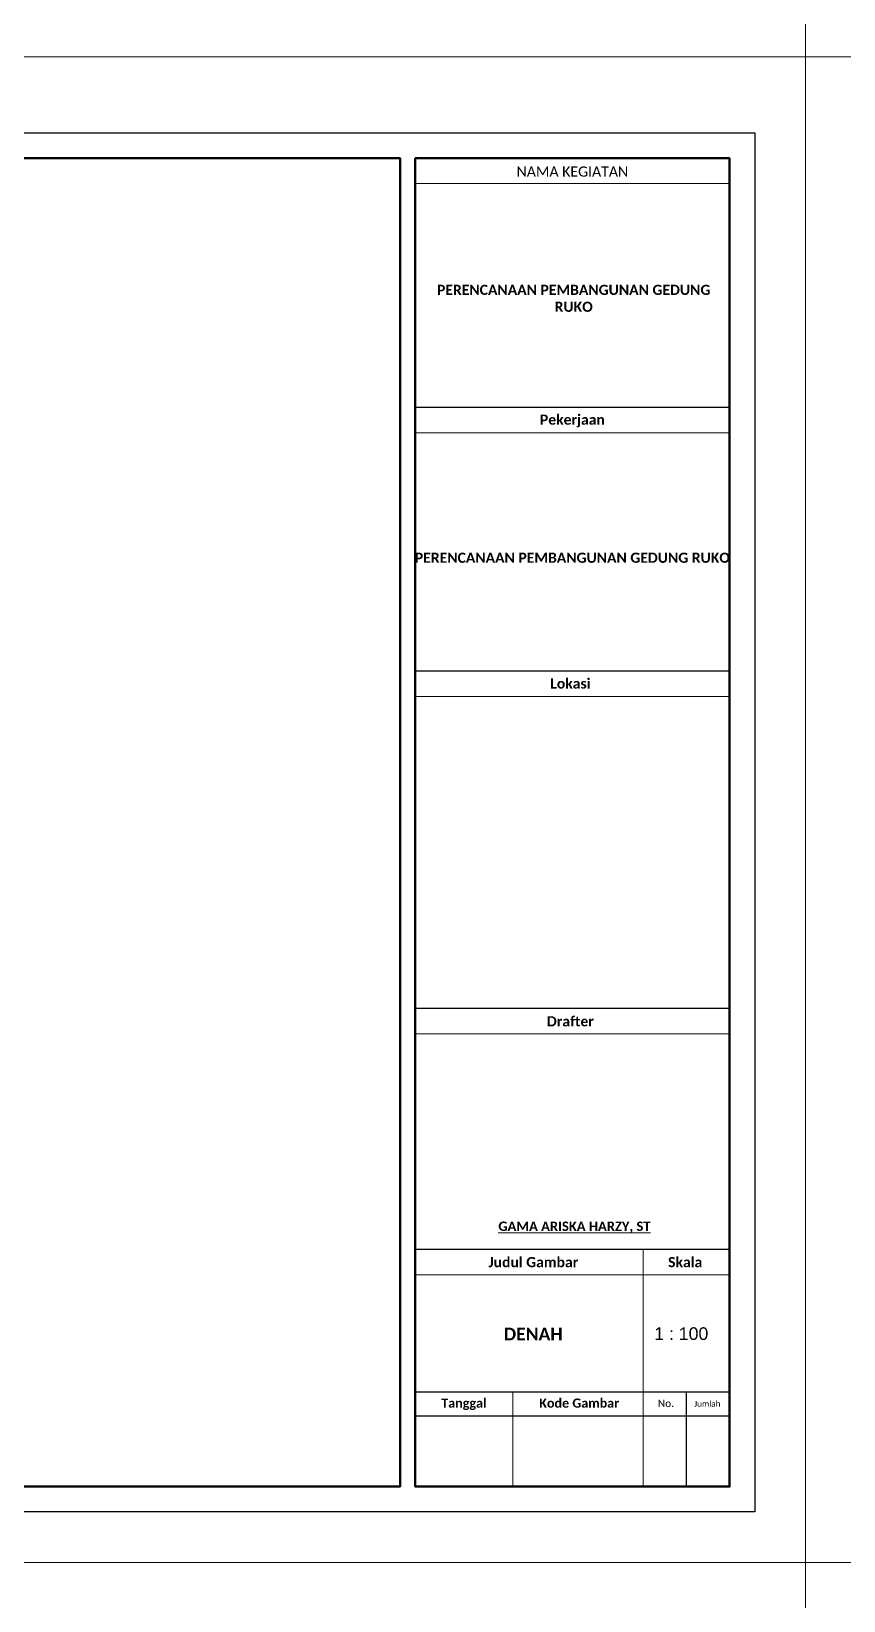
# Model space of a CAD drawing. Header units: centimetres. Extents: x 134057 to 145613, y 5028 to 39996.
# Drawn here: x 137452 to 139513, y 32243 to 36225 of the extents above; entities that cross this region are included whole.
import ezdxf

# ---------------------------------------------------------------- set-up
doc = ezdxf.new("R2010")
doc.units = ezdxf.units.CM
for name, color, linetype, lineweight in [('a. line t', 7, 'Continuous', 50), ('Kertas', 252, 'Continuous', 20), ('Legenda', 252, 'Continuous', 20)]:
    doc.layers.add(name, color=color, linetype=linetype, lineweight=lineweight)
doc.styles.get("Standard").update_dxf_attribs({"font": 'arial.ttf'})

msp = doc.modelspace()

# ---------------------------------------------------------------- linework, layer by layer
at = {"layer": 'Kertas'}
for points in [[(134057.125, 39995.953), (139416.657, 39995.953), (139416.657, 36160.336), (134057.125, 36160.336)], [(134078.342, 36160.336), (139416.657, 36160.336), (139416.657, 32339.904), (134078.342, 32339.904)], [(139416.657, 36160.336), (144754.972, 36160.336), (144754.972, 32339.904), (139416.657, 32339.904)], [(134078.342, 32339.904), (139416.657, 32339.904), (139416.657, 28519.471), (134078.342, 28519.471)], [(139416.657, 32339.904), (144754.972, 32339.904), (144754.972, 28519.471), (139416.657, 28519.471)]]:
    msp.add_lwpolyline(points, close=True, dxfattribs=at)
at = {"layer": 'Legenda', "color": 1, "lineweight": 20}
for p, q in [((139223.706, 35838.751), (138426.174, 35838.751)), ((139223.706, 35206.461), (138426.174, 35206.461)), ((139224.403, 34537.35), (138426.872, 34537.35)), ((139224.403, 33681.199), (138426.872, 33681.199)), ((139004.08, 33134.247), (139004.08, 32532.855)), ((138426.174, 33069.93), (139223.706, 33069.93)), ((138673.465, 32772.241), (138673.465, 32532.855))]:
    msp.add_line(p, q, dxfattribs=at)
at = {"layer": 'Legenda', "color": 1, "lineweight": 30}
for p, q in [((139223.706, 35270.778), (138426.174, 35270.778)), ((139224.403, 34601.667), (138426.872, 34601.667)), ((139224.403, 33745.516), (138426.872, 33745.516)), ((139223.706, 33134.247), (138426.174, 33134.247)), ((139223.706, 32772.241), (138426.174, 32772.241)), ((139113.893, 32772.241), (139113.893, 32532.855)), ((139223.706, 32711.463), (138426.174, 32711.463))]:
    msp.add_line(p, q, dxfattribs=at)
at = {"layer": 'Legenda', "color": 5, "lineweight": 30}
msp.add_lwpolyline([(134271.293, 35967.385), (139288.023, 35967.385), (139288.023, 32468.538), (134271.293, 32468.538)], close=True, dxfattribs=at)
at = {"layer": 'Legenda', "color": 1, "lineweight": 50}
for points in [[(134335.61, 35903.068), (138387.584, 35903.068), (138387.584, 32532.855), (134335.61, 32532.855)], [(138426.174, 35903.068), (139223.706, 35903.068), (139223.706, 32532.855), (138426.174, 32532.855)]]:
    msp.add_lwpolyline(points, close=True, dxfattribs=at)

# ---------------------------------------------------------------- texts
at = {"layer": 'a. line t', "color": 2}
msp.add_text('1 : 100', height=32.1585, dxfattribs=at).set_placement((139032.443, 32904.748))
at = {"layer": 'a. line t', "color": 2, "lineweight": 20, "attachment_point": 5}
for s, insert, char_height, width in [('{\\fCandara|b0|i0|c0|p34;NAMA KEGIATAN}', (138824.94, 35869.118), 25.72682, 797.53136), ('{\\fCandara|b1|i0|c0|p34;PERENCANAAN PEMBANGUNAN GEDUNG RUKO}', (138828.209, 35547.553), 25.72682, 697.36613), ('{\\fCandara|b1|i0|c0|p34;Pekerjaan}', (138824.94, 35236.442), 25.72682, 797.53136), ('{\\fCandara|b1|i0|c0|p34;PERENCANAAN PEMBANGUNAN GEDUNG RUKO }', (138824.94, 34889.346), 25.72682, 797.53136), ('{\\fCandara|b1|i0|c0|p34;Lokasi}', (138819.823, 34570.214), 25.72682, 797.53136), ('{\\fCandara|b1|i0|c0|p34;Drafter}', (138819.823, 33713.114), 25.72682, 797.53136), ('{\\fCandara|b1|i0|c0|p34;\\LGAMA ARISKA HARZY, ST}', (138830.058, 33190.717), 23.8863, 895.99202), ('{\\fCandara|b1|i0|c0|p34;Judul Gambar}', (138725.917, 33102.088), 25.72682, 527.39977), ('{\\fCandara|b1|i0|c0|p34;Skala}', (139111.166, 33102.088), 25.72682, 270.13159)]:
    msp.add_mtext(s, dxfattribs=dict(at, insert=insert, char_height=char_height, width=width))
at = {"layer": 'a. line t', "color": 2, "lineweight": 15, "insert": (138725.676, 32919.776), "char_height": 32.15852, "width": 722.38249, "attachment_point": 5}
msp.add_mtext('{\\fCandara|b1|i0|c0|p34;DENAH}', dxfattribs=at)
at = {"layer": 'a. line t', "color": 2, "attachment_point": 1}
for s, insert, char_height, width in [('{\\fCandara|b1|i0|c0|p34;Tanggal}', (138492.289, 32756.167), 23.15414, 405.10216), ('{\\fCandara|b1|i0|c0|p34;Kode Gambar}', (138740.799, 32756.167), 23.15414, 405.10216), ('{\\fCandara|b0|i0|c0|p34;No.}', (139041.796, 32753.165), 18.52331, 39.33731), ('{\\fCandara|b0|i0|c0|p34;Jumlah}', (139134.118, 32750.311), 14.81865, 70.40205)]:
    msp.add_mtext(s, dxfattribs=dict(at, insert=insert, char_height=char_height, width=width))

doc.saveas('drawing.dxf')
